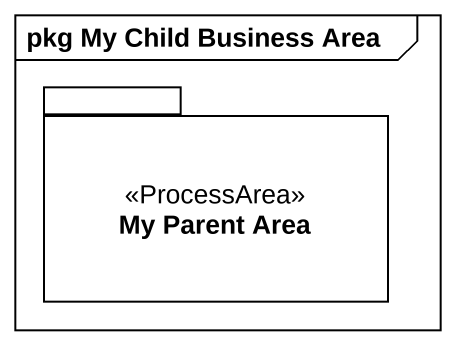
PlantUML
@startuml
mainframe pkg My Child Business Area
package "My Parent Area" as My_Parent_Area <<ProcessArea>> {
}
@enduml
